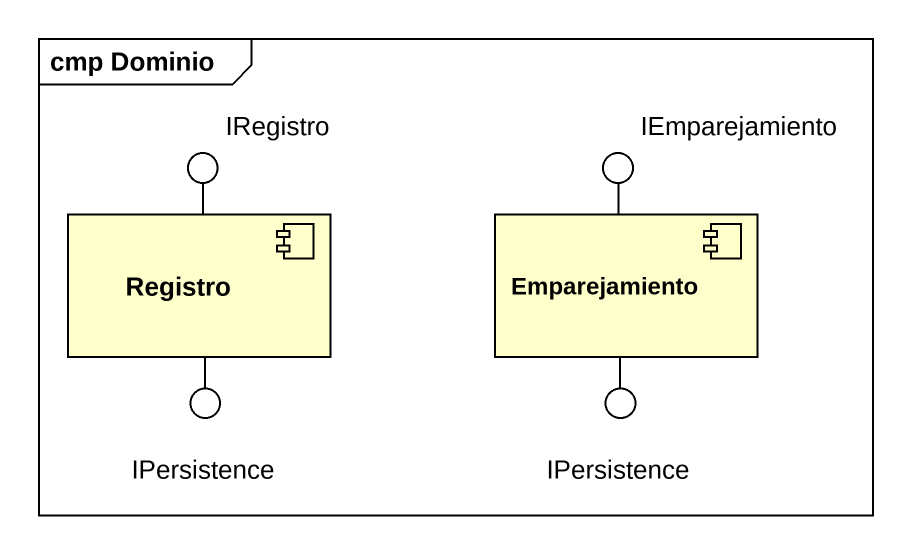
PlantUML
@startuml
mainframe cmp Dominio
() IRegistro
() IEmparejamiento
component Registro
component Emparejamiento
() IPersistence
() "IPersistence" as IPersistence_2
Registro -up- IRegistro
Emparejamiento -up- IEmparejamiento
Registro -- IPersistence
Emparejamiento -- IPersistence_2
@enduml
